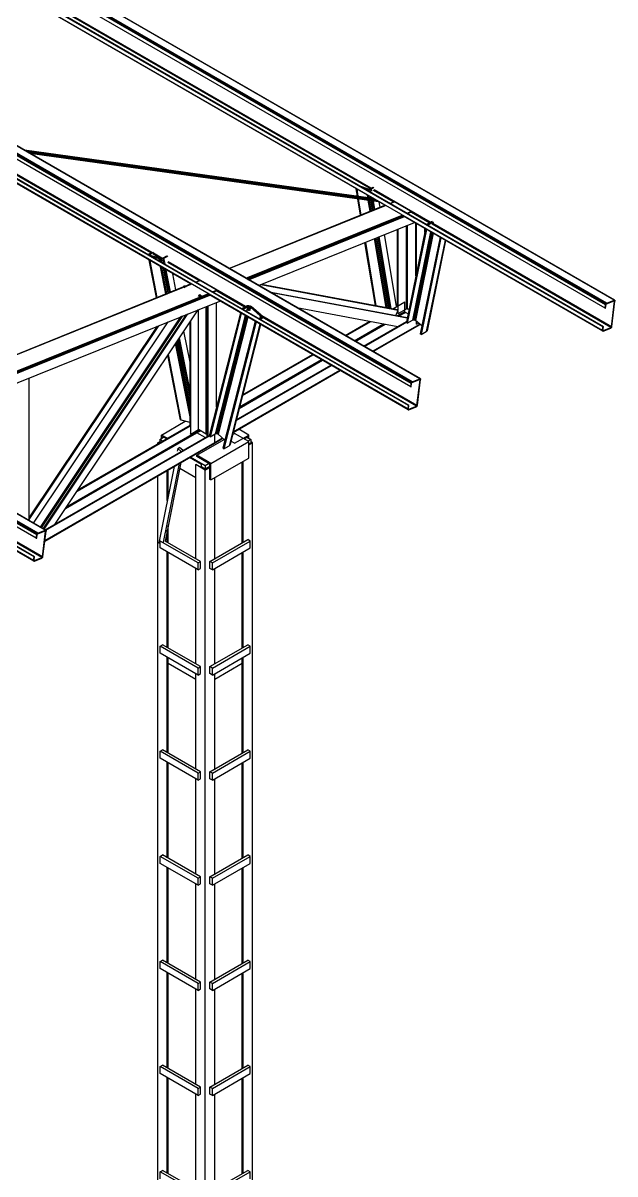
# Model space of a CAD drawing. Header units: millimetres. Extents: x 357 to 945, y 547 to 720.
# Drawn here: x 592.623 to 594.831, y 657.867 to 662.158 of the extents above; entities that cross this region are included whole.
import ezdxf

# ---------------------------------------------------------------- set-up
doc = ezdxf.new("R2010")
doc.units = ezdxf.units.MM
doc.layers.add('PLANTA-VIS', color=7, linetype='Continuous')

msp = doc.modelspace()

# ---------------------------------------------------------------- linework, layer by layer
at = {"layer": 'PLANTA-VIS', "extrusion": (6.79673e-13, 0.816497, 0.57735)}
for p, q in [((594.8278, 661.12459), (591.36298, 663.125)), ((594.8291, 661.1248), (591.36428, 663.12521)), ((594.83012, 661.12432), (591.3653, 663.12473)), ((594.79423, 661.0945), (591.32941, 663.09492)), ((594.79581, 661.10753), (591.33099, 663.10795)), ((594.79628, 661.10929), (591.33145, 663.10971)), ((594.7972, 661.11101), (591.33238, 663.11143)), ((594.79845, 661.11241), (591.33363, 663.11283)), ((594.79983, 661.11328), (591.335, 663.11369)), ((594.78427, 661.01204), (591.31945, 663.01246)), ((594.78585, 661.02507), (591.32102, 663.02548)), ((594.78759, 661.02577), (591.32277, 663.02619)), ((593.97341, 661.47868), (591.35261, 662.9918)), ((593.97243, 661.47849), (591.35453, 662.98993)), ((593.91774, 661.5409), (591.46141, 662.95906)), ((593.91857, 661.54125), (591.46224, 662.95941)), ((593.91951, 661.54177), (591.46305, 662.96001)), ((593.92049, 661.54233), (591.46372, 662.96075)), ((593.92137, 661.54284), (591.46414, 662.96153)), ((594.07097, 660.81619), (590.60615, 662.8166)), ((594.07189, 660.8179), (590.60707, 662.81831)), ((594.07315, 660.8193), (590.60832, 662.81971)), ((594.07453, 660.82017), (590.6097, 662.82058)), ((594.10249, 660.83145), (590.63767, 662.83186)), ((594.10379, 660.83166), (590.63897, 662.83208)), ((594.10481, 660.83118), (590.63999, 662.83159)), ((594.06892, 660.80139), (590.60409, 662.80181)), ((594.0705, 660.81441), (590.60568, 662.81483)), ((594.06049, 660.73193), (590.59567, 662.73235)), ((594.05891, 660.71891), (590.59409, 662.71933)), ((593.24807, 661.18553), (590.62724, 662.69867)), ((593.24709, 661.18534), (590.62916, 662.69681)), ((593.43809, 661.09299), (590.75352, 662.64293)), ((593.10356, 661.30305), (590.82631, 662.61783)), ((593.10268, 661.30254), (590.82728, 662.61624)), ((593.1017, 661.30198), (590.82761, 662.61493)), ((593.10079, 661.30145), (590.82791, 662.6137)), ((593.10006, 661.30103), (590.82798, 662.61282)), ((592.70596, 660.26704), (589.24113, 662.26746)), ((592.70726, 660.26726), (589.24243, 662.26767)), ((592.70827, 660.26677), (589.24345, 662.26719)), ((592.67238, 660.23699), (589.20756, 662.2374)), ((592.67397, 660.25001), (589.20914, 662.25043)), ((592.67443, 660.25178), (589.20961, 662.2522)), ((592.67536, 660.25349), (589.21054, 662.25391)), ((592.67661, 660.25489), (589.21179, 662.25531)), ((592.67799, 660.25576), (589.21317, 662.25618)), ((592.66238, 660.15451), (589.19755, 662.15493)), ((592.66395, 660.16753), (589.19913, 662.16795)), ((593.92733, 661.50452), (592.62691, 661.68444)), ((593.92749, 661.50443), (592.62708, 661.68435)), ((593.92783, 661.50424), (592.62741, 661.68415)), ((593.92833, 661.50395), (592.62791, 661.68387)), ((593.92898, 661.50357), (592.62857, 661.68349)), ((593.92978, 661.50311), (592.62937, 661.68302)), ((593.93072, 661.50257), (592.6303, 661.68248)), ((593.93178, 661.50196), (592.63136, 661.68188)), ((593.93293, 661.50129), (592.63252, 661.68121)), ((593.93417, 661.50057), (592.63376, 661.68049)), ((593.93548, 661.49982), (592.63506, 661.67974)), ((593.93683, 661.49904), (592.63641, 661.67896)), ((593.9382, 661.49825), (592.63778, 661.67817)), ((593.93957, 661.49745), (592.63916, 661.67737)), ((593.94093, 661.49667), (592.64051, 661.67659)), ((593.94224, 661.49592), (592.64182, 661.67584)), ((593.94348, 661.4952), (592.64307, 661.67512)), ((593.94465, 661.49452), (592.64423, 661.67444)), ((593.94571, 661.49391), (592.6453, 661.67383)), ((593.94666, 661.49336), (592.64624, 661.67328)), ((593.94748, 661.49289), (592.64706, 661.67281)), ((593.94815, 661.49251), (592.64773, 661.67242)), ((593.94866, 661.49221), (592.64824, 661.67213)), ((593.94901, 661.49201), (592.64859, 661.67193)), ((593.94919, 661.4919), (592.64877, 661.67182)), ((593.9492, 661.4919), (592.64878, 661.67182)), ((593.86985, 661.51248), (593.86522, 661.54038)), ((593.87044, 661.5124), (593.86586, 661.54001)), ((593.87298, 661.51204), (593.86861, 661.53843)), ((593.90753, 661.5399), (593.88646, 661.54692)), ((593.904, 661.53786), (593.89605, 661.54051)), ((593.904, 661.53786), (593.90814, 661.53712)), ((593.90436, 661.53571), (593.904, 661.53786)), ((593.90753, 661.5399), (593.91008, 661.53943)), ((593.90814, 661.53712), (593.91304, 661.53729)), ((593.9088, 661.53314), (593.90814, 661.53712)), ((593.91008, 661.53943), (593.91311, 661.53955)), ((593.91304, 661.53729), (593.91798, 661.53836)), ((593.91424, 661.53004), (593.91304, 661.53729)), ((593.91311, 661.53955), (593.91613, 661.54021)), ((593.91613, 661.54021), (593.91873, 661.54132)), ((593.91798, 661.53836), (593.92219, 661.54017)), ((593.91936, 661.53002), (593.91798, 661.53836)), ((593.91873, 661.54132), (593.92825, 661.54682)), ((593.92219, 661.54017), (593.93182, 661.54573)), ((593.92371, 661.53096), (593.92219, 661.54017)), ((594.00393, 661.49114), (593.93053, 661.53351)), ((594.00482, 661.49146), (593.93122, 661.53395)), ((594.00601, 661.49183), (593.93178, 661.53469)), ((594.14092, 661.41507), (593.93214, 661.53561)), ((594.14181, 661.41558), (593.93223, 661.53657)), ((593.88156, 661.44177), (593.87148, 661.50265)), ((593.8821, 661.44198), (593.87206, 661.50257)), ((593.88443, 661.44292), (593.87461, 661.50222)), ((593.9091, 661.50705), (593.90764, 661.51589)), ((593.91751, 661.45629), (593.91073, 661.49722)), ((593.91322, 661.50648), (593.91208, 661.51333)), ((593.92128, 661.45782), (593.91485, 661.49665)), ((593.91827, 661.50578), (593.91754, 661.51018)), ((593.9259, 661.45968), (593.91989, 661.49595)), ((593.9235, 661.50505), (593.92319, 661.50691)), ((593.93069, 661.46162), (593.92513, 661.49523)), ((593.93492, 661.46333), (593.92974, 661.49459)), ((593.95452, 661.47125), (593.9513, 661.49068)), ((593.99097, 661.4857), (594.00635, 661.49192)), ((593.99221, 661.48499), (594.00824, 661.49146)), ((593.39079, 661.24342), (593.97275, 661.47862)), ((593.39107, 661.24326), (593.97377, 661.47875)), ((593.39231, 661.24254), (593.97538, 661.47818)), ((593.45454, 661.20661), (594.0376, 661.44226)), ((594.05444, 661.44906), (594.07047, 661.45554)), ((594.05644, 661.4479), (594.07182, 661.45412)), ((594.13831, 661.41356), (594.07138, 661.4522)), ((594.13903, 661.41397), (594.07188, 661.45274)), ((594.13995, 661.4145), (594.07192, 661.45378)), ((593.45654, 661.20546), (594.03924, 661.44095)), ((593.45901, 661.20403), (594.04098, 661.43922)), ((593.46157, 661.20255), (594.04321, 661.43762)), ((593.46382, 661.20125), (594.04546, 661.43632)), ((593.50084, 661.17988), (594.08248, 661.41495)), ((594.78433, 661.01049), (594.03962, 661.44045)), ((594.78493, 661.00939), (594.04154, 661.43859)), ((594.05261, 661.09273), (594.05261, 661.40287)), ((594.05359, 661.0931), (594.05359, 661.40327)), ((594.05474, 661.09324), (594.05474, 661.40373)), ((594.05589, 661.09311), (594.05589, 661.4042)), ((594.05685, 661.09273), (594.05685, 661.40459)), ((594.08797, 661.21512), (594.08797, 661.41178)), ((594.09009, 661.22548), (594.09009, 661.41055)), ((594.12732, 661.40722), (594.12728, 661.407)), ((594.12732, 661.40722), (594.14642, 661.41824)), ((594.12829, 661.40642), (594.12732, 661.40722)), ((594.13132, 661.40467), (594.14988, 661.41539)), ((594.14642, 661.41824), (594.15011, 661.41953)), ((594.14988, 661.41539), (594.1483, 661.40769)), ((594.81547, 661.02259), (594.14841, 661.40772)), ((594.81617, 661.02303), (594.14925, 661.40807)), ((594.14988, 661.41539), (594.15247, 661.4163)), ((594.81679, 661.02373), (594.15006, 661.40866)), ((594.81726, 661.02458), (594.15073, 661.4094)), ((594.81749, 661.02547), (594.15115, 661.41018)), ((594.15247, 661.4163), (594.15131, 661.41065)), ((594.15247, 661.4163), (594.1538, 661.41633)), ((593.98111, 661.09676), (593.93806, 661.35658)), ((593.9862, 661.09581), (593.94268, 661.35844)), ((593.99147, 661.09482), (593.94747, 661.36038)), ((593.99612, 661.09395), (593.95169, 661.36209)), ((594.01565, 661.10231), (593.9713, 661.37001)), ((594.01938, 661.10547), (594.01938, 661.38944)), ((594.0215, 661.08846), (594.0215, 661.3903)), ((594.124, 661.39098), (594.05295, 661.04422)), ((594.12762, 661.38889), (594.05598, 661.03931)), ((594.14267, 661.3802), (594.07508, 661.05033)), ((594.14482, 661.37896), (594.07767, 661.05124)), ((594.14752, 661.3774), (594.08071, 661.05131)), ((594.15036, 661.37575), (594.08373, 661.05054)), ((594.15291, 661.37429), (594.08627, 661.04905)), ((594.17821, 661.35968), (594.10441, 660.99952)), ((594.18182, 661.35759), (594.10787, 660.99668)), ((594.1212, 661.37733), (594.1212, 661.39259)), ((594.1225, 661.38368), (594.1225, 661.39184)), ((594.12296, 661.38592), (594.12296, 661.39158)), ((593.93737, 661.10493), (593.89834, 661.34052)), ((593.93797, 661.10482), (593.89888, 661.34074)), ((593.94053, 661.10434), (593.90121, 661.34168)), ((593.97696, 661.09753), (593.93429, 661.35505)), ((594.19687, 661.3489), (594.12696, 661.0077)), ((594.19893, 661.34771), (594.1298, 661.0103)), ((594.19925, 661.34753), (594.13084, 661.01362)), ((593.09026, 661.29381), (593.09089, 661.29515)), ((593.09089, 661.29515), (593.09373, 661.29738)), ((593.12088, 661.13434), (593.09354, 661.274)), ((593.09373, 661.29738), (593.10558, 661.30422)), ((593.12135, 661.13453), (593.09411, 661.27366)), ((593.09476, 661.29364), (593.0954, 661.29505)), ((593.09531, 661.29244), (593.09476, 661.29364)), ((593.09699, 661.29159), (593.09531, 661.29244)), ((593.0954, 661.29505), (593.09716, 661.29642)), ((593.09598, 661.2921), (593.0954, 661.29505)), ((593.12362, 661.13545), (593.09687, 661.27207)), ((593.13398, 661.28112), (593.09699, 661.29159)), ((593.09716, 661.29642), (593.10913, 661.30333)), ((593.09784, 661.29294), (593.09716, 661.29642)), ((593.13045, 661.27908), (593.10166, 661.28723)), ((593.13473, 661.28102), (593.10777, 661.29658)), ((593.13661, 661.28078), (593.10846, 661.29703)), ((593.13823, 661.28089), (593.109, 661.29777)), ((593.13987, 661.28107), (593.10933, 661.2987)), ((593.14113, 661.28137), (593.10941, 661.29968)), ((593.13045, 661.27908), (593.13455, 661.27852)), ((593.13232, 661.26953), (593.13045, 661.27908)), ((593.13398, 661.28112), (593.13651, 661.28077)), ((593.13455, 661.27852), (593.13943, 661.27885)), ((593.13682, 661.26692), (593.13455, 661.27852)), ((593.13651, 661.28077), (593.13951, 661.28099)), ((593.13943, 661.27885), (593.14435, 661.28003)), ((593.1424, 661.26371), (593.13943, 661.27885)), ((593.13951, 661.28099), (593.14253, 661.2817)), ((593.14253, 661.2817), (593.14512, 661.28283)), ((593.14435, 661.28003), (593.14855, 661.28187)), ((593.14819, 661.26041), (593.14435, 661.28003)), ((593.14512, 661.28283), (593.15894, 661.29081)), ((593.14855, 661.28187), (593.1625, 661.28992)), ((593.15257, 661.26134), (593.14855, 661.28187)), ((593.15601, 661.14853), (593.13627, 661.24932)), ((593.15971, 661.15003), (593.14078, 661.24672)), ((593.16429, 661.15188), (593.14635, 661.2435)), ((593.16906, 661.15381), (593.15216, 661.24015)), ((593.17329, 661.15552), (593.1573, 661.23718)), ((593.27855, 661.19798), (593.1625, 661.26498)), ((593.27945, 661.19831), (593.16319, 661.26543)), ((593.28064, 661.19867), (593.16373, 661.26617)), ((593.45187, 661.10094), (593.16406, 661.2671)), ((593.45275, 661.10145), (593.16414, 661.26808)), ((593.19298, 661.16348), (593.18125, 661.22335)), ((593.2271, 661.17727), (593.24739, 661.18547)), ((593.22739, 661.17711), (593.24841, 661.1856)), ((593.22841, 661.1763), (593.25002, 661.18503)), ((593.26563, 661.19256), (593.28099, 661.19877)), ((593.26687, 661.19184), (593.28287, 661.19831)), ((592.058, 660.64221), (593.31225, 661.14911)), ((592.06, 660.64105), (593.31388, 661.1478)), ((592.06248, 660.63962), (593.31562, 661.14608)), ((592.06503, 660.63815), (593.31787, 661.14448)), ((592.06729, 660.63685), (593.32012, 661.14318)), ((592.53001, 660.89554), (593.22286, 661.17555)), ((592.53029, 660.89538), (593.2226, 661.17517)), ((592.53154, 660.89466), (593.22148, 661.1735)), ((593.22053, 661.17207), (593.22487, 661.17856)), ((593.22336, 661.17044), (593.22769, 661.17693)), ((593.22769, 661.17693), (593.22487, 661.17856)), ((593.22769, 661.17693), (593.2314, 661.17369)), ((593.27781, 661.13901), (593.28214, 661.14549)), ((593.28064, 661.13737), (593.28497, 661.14386)), ((593.28497, 661.14386), (593.28214, 661.14549)), ((593.28497, 661.14386), (593.28867, 661.14062)), ((594.05898, 660.71736), (593.31424, 661.14733)), ((594.05956, 660.71626), (593.31616, 661.14546)), ((593.3291, 661.15592), (593.3451, 661.16238)), ((593.3311, 661.15476), (593.34646, 661.16097)), ((593.44925, 661.09943), (593.34603, 661.15902)), ((593.44998, 661.09985), (593.34652, 661.15958)), ((593.45089, 661.10038), (593.34657, 661.16061)), ((593.51011, 661.18362), (594.02238, 661.08794)), ((593.51198, 661.18438), (594.01955, 661.08958)), ((593.54127, 661.15654), (594.05626, 661.06035)), ((593.5441, 661.1549), (594.05604, 661.05929)), ((592.10431, 660.61548), (593.35714, 661.1218)), ((593.30655, 660.62565), (593.30655, 661.10136)), ((593.30938, 660.62729), (593.30938, 661.1025)), ((593.31009, 660.61676), (593.31009, 661.10279)), ((593.31291, 660.61799), (593.31291, 661.10393)), ((593.34473, 660.72676), (593.34473, 661.11679)), ((593.43725, 661.0925), (593.45634, 661.10352)), ((593.4424, 661.0905), (593.45977, 661.10053)), ((593.45977, 661.10053), (593.456, 661.08561)), ((593.45634, 661.10352), (593.46054, 661.10497)), ((593.46236, 661.10142), (593.45853, 661.08628)), ((593.45977, 661.10053), (593.46236, 661.10142)), ((593.46054, 661.10497), (593.46546, 661.10501)), ((593.46538, 661.10145), (593.46156, 661.08633)), ((593.46236, 661.10142), (593.46538, 661.10145)), ((593.46839, 661.1006), (593.46463, 661.08576)), ((593.46538, 661.10145), (593.46839, 661.1006)), ((593.46546, 661.10501), (593.47034, 661.10363)), ((593.47091, 661.09902), (593.46727, 661.08465)), ((593.46839, 661.1006), (593.47091, 661.09902)), ((593.47034, 661.10363), (593.47445, 661.10107)), ((593.50791, 661.06677), (593.47091, 661.09902)), ((593.51145, 661.06881), (593.47445, 661.10107)), ((594.00183, 661.09289), (594.04703, 661.11899)), ((594.0155, 661.10323), (594.01938, 661.10547)), ((594.04703, 661.08306), (594.04703, 661.11899)), ((594.79423, 661.0945), (594.79581, 661.10753)), ((594.79581, 661.10753), (594.79628, 661.10929)), ((594.79599, 661.09521), (594.79756, 661.10823)), ((594.79628, 661.10929), (594.7972, 661.11101)), ((594.7972, 661.11101), (594.79845, 661.11241)), ((594.79756, 661.10823), (594.79779, 661.10911)), ((594.79779, 661.10911), (594.79826, 661.10998)), ((594.79826, 661.10998), (594.79888, 661.11067)), ((594.79845, 661.11241), (594.79983, 661.11328)), ((594.79888, 661.11067), (594.79956, 661.11111)), ((594.79956, 661.11111), (594.82754, 661.12242)), ((594.79983, 661.11328), (594.8278, 661.12459)), ((594.81749, 661.02547), (594.82902, 661.12095)), ((594.81924, 661.02618), (594.83077, 661.12165)), ((594.82902, 661.12095), (594.82691, 661.12217)), ((594.82754, 661.12242), (594.82819, 661.12252)), ((594.82899, 661.12173), (594.82775, 661.12245)), ((594.8278, 661.12459), (594.8291, 661.1248)), ((594.82819, 661.12252), (594.8287, 661.12228)), ((594.8287, 661.12228), (594.82899, 661.12173)), ((594.82899, 661.12173), (594.82902, 661.12095)), ((594.8291, 661.1248), (594.83012, 661.12432)), ((594.83012, 661.12432), (594.83071, 661.12321)), ((594.83071, 661.12321), (594.83077, 661.12165)), ((592.68775, 660.27863), (593.21205, 661.06317)), ((592.68976, 660.27746), (593.21588, 661.06471)), ((592.69128, 660.27658), (593.21877, 661.06588)), ((592.69863, 660.27234), (593.2327, 661.07151)), ((592.70146, 660.27071), (593.23807, 661.07368)), ((592.74105, 660.28823), (593.27629, 661.08913)), ((593.2136, 661.05815), (593.21312, 661.06059)), ((593.27756, 660.64239), (593.27756, 661.08964)), ((593.43351, 661.07771), (593.31763, 660.6196)), ((593.43716, 661.0756), (593.32083, 660.61574)), ((593.45139, 661.06739), (593.33992, 660.62676)), ((593.45345, 661.0662), (593.34251, 660.62765)), ((593.45608, 661.06468), (593.34553, 660.62768)), ((593.45889, 661.06306), (593.34854, 660.62683)), ((593.46144, 661.06159), (593.35106, 660.62525)), ((593.43725, 661.0925), (593.43718, 661.0922)), ((593.43841, 661.09149), (593.43725, 661.0925)), ((594.06224, 660.73264), (593.44052, 661.09158)), ((593.50258, 661.05575), (593.50774, 661.05873)), ((593.50791, 661.06677), (593.50668, 661.0619)), ((593.50774, 661.05873), (593.50949, 661.06035)), ((593.50959, 661.0647), (593.50791, 661.06677)), ((593.50959, 661.0647), (593.50851, 661.06043)), ((593.50949, 661.06035), (593.51013, 661.06243)), ((593.51013, 661.06243), (593.50959, 661.0647)), ((593.51117, 661.05574), (593.51401, 661.05836)), ((593.51416, 661.06543), (593.51145, 661.06881)), ((594.09213, 660.73231), (593.51332, 661.06648)), ((593.51401, 661.05836), (593.51339, 661.05593)), ((593.51401, 661.05836), (593.51506, 661.06177)), ((593.51506, 661.06177), (593.51416, 661.06543)), ((593.51506, 661.06177), (593.51421, 661.05838)), ((594.09188, 660.73143), (593.51429, 661.0649)), ((594.09143, 660.73056), (593.51461, 661.06359)), ((594.0908, 660.72987), (593.51492, 661.06236)), ((594.09011, 660.72943), (593.51499, 661.06148)), ((593.64437, 661.09701), (594.0203, 661.0268)), ((594.01391, 661.06826), (594.02238, 661.08794)), ((594.02238, 661.08794), (594.01955, 661.08958)), ((594.01957, 661.0672), (594.04703, 661.08306)), ((594.02104, 661.06693), (594.0472, 661.08203)), ((594.0215, 661.07476), (594.05261, 661.09273)), ((594.0215, 661.07476), (594.0215, 661.08589)), ((594.02278, 661.0666), (594.04766, 661.08096)), ((594.02451, 661.06628), (594.04834, 661.08004)), ((594.02598, 661.06601), (594.04915, 661.07939)), ((594.0472, 661.08203), (594.04703, 661.08306)), ((594.04766, 661.08096), (594.0472, 661.08203)), ((594.04834, 661.08004), (594.04766, 661.08096)), ((594.04915, 661.07939), (594.04834, 661.08004)), ((594.05899, 661.07371), (594.04915, 661.07939)), ((594.05261, 661.09273), (594.05359, 661.0931)), ((594.05359, 661.0931), (594.05474, 661.09324)), ((594.05474, 661.09324), (594.05589, 661.09311)), ((594.05589, 661.09311), (594.05685, 661.09273)), ((594.06225, 661.08961), (594.05685, 661.09273)), ((594.79423, 661.0945), (594.79599, 661.09521)), ((592.64647, 660.3072), (593.12933, 661.02973)), ((592.64647, 660.31306), (593.12396, 661.02756)), ((592.66229, 660.29332), (593.16372, 661.04363)), ((593.18274, 661.01197), (593.18226, 661.01442)), ((593.18583, 661.0166), (593.18536, 661.01904)), ((593.18966, 661.02232), (593.18918, 661.02476)), ((593.19364, 661.02828), (593.19316, 661.03072)), ((593.19716, 661.03355), (593.19669, 661.036)), ((593.24574, 660.65677), (593.24574, 661.04341)), ((593.24857, 660.62565), (593.24857, 661.04765)), ((593.48824, 661.04611), (593.36879, 660.57394)), ((593.49189, 661.044), (593.37222, 660.57094)), ((593.50612, 661.03579), (593.39131, 660.58197)), ((593.50802, 661.03469), (593.39415, 660.58459)), ((593.50819, 661.0346), (593.39521, 660.588)), ((593.50689, 661.05327), (593.51117, 661.05574)), ((593.51117, 661.05574), (593.51073, 661.05401)), ((593.82455, 660.99299), (593.91665, 661.04616)), ((593.82667, 660.99176), (593.91985, 661.04556)), ((593.85778, 660.9738), (593.96687, 661.03678)), ((593.85876, 660.97324), (593.96834, 661.0365)), ((593.85991, 660.97257), (593.97009, 661.03618)), ((593.86106, 660.97191), (593.97182, 661.03586)), ((593.86203, 660.97135), (593.97328, 661.03558)), ((593.89314, 660.95339), (594.05328, 661.04585)), ((593.89526, 660.95216), (594.05383, 661.04371)), ((593.92637, 660.9342), (594.10238, 661.03582)), ((593.92767, 660.93345), (594.10345, 661.03493)), ((593.92813, 660.93318), (594.10383, 661.03462)), ((594.05598, 661.03931), (594.05383, 661.04108)), ((594.05598, 661.03931), (594.07508, 661.05033)), ((594.07508, 661.05033), (594.07767, 661.05124)), ((594.07767, 661.05124), (594.08071, 661.05131)), ((594.08071, 661.05131), (594.08373, 661.05054)), ((594.08373, 661.05054), (594.08627, 661.04905)), ((594.11049, 661.02915), (594.08627, 661.04905)), ((594.09009, 661.03516), (594.09009, 661.04591)), ((594.09009, 661.03516), (594.09777, 661.0396)), ((594.1298, 661.0103), (594.13084, 661.01362)), ((594.78427, 661.01204), (594.78585, 661.02507)), ((594.78585, 661.02507), (594.78759, 661.02577)), ((594.78602, 661.01275), (594.78759, 661.02577)), ((594.78724, 661.00912), (594.81521, 661.02042)), ((594.78751, 661.01129), (594.81547, 661.02259)), ((594.81521, 661.02042), (594.81659, 661.02129)), ((594.81547, 661.02259), (594.81617, 661.02303)), ((594.81617, 661.02303), (594.81679, 661.02373)), ((594.81659, 661.02129), (594.81784, 661.02269)), ((594.81679, 661.02373), (594.81726, 661.02458)), ((594.81726, 661.02458), (594.81749, 661.02547)), ((594.81784, 661.02269), (594.81877, 661.02441)), ((594.81877, 661.02441), (594.81924, 661.02618)), ((593.15342, 660.9681), (593.15295, 660.97055)), ((593.15382, 660.9687), (593.15334, 660.97114)), ((593.15571, 660.97153), (593.15523, 660.97397)), ((593.24574, 660.73588), (593.19917, 660.97373)), ((593.24574, 660.76216), (593.20315, 660.97969)), ((593.24574, 660.78545), (593.20668, 660.98496)), ((593.24574, 660.89399), (593.22311, 661.00956)), ((594.10787, 660.99668), (594.10441, 660.99952)), ((594.10787, 660.99668), (594.12696, 661.0077)), ((594.12696, 661.0077), (594.1298, 661.0103)), ((594.78427, 661.01204), (594.78433, 661.01049)), ((594.78433, 661.01049), (594.78493, 661.00939)), ((594.78493, 661.00939), (594.78595, 661.00891)), ((594.78595, 661.00891), (594.78724, 661.00912)), ((594.78602, 661.01275), (594.78605, 661.01197)), ((594.78751, 661.01129), (594.78604, 661.01213)), ((594.78605, 661.01197), (594.78635, 661.01143)), ((594.78686, 661.01118), (594.78631, 661.0115)), ((594.78635, 661.01143), (594.78686, 661.01118)), ((594.78686, 661.01118), (594.78751, 661.01129)), ((593.24574, 660.69021), (593.19226, 660.96338)), ((593.24574, 660.71063), (593.19535, 660.96801)), ((593.20969, 660.68072), (593.16294, 660.91951)), ((593.21059, 660.67875), (593.16334, 660.92011)), ((593.2133, 660.67739), (593.16522, 660.92294)), ((593.42893, 660.7213), (593.73988, 660.90083)), ((593.42926, 660.72261), (593.73891, 660.90139)), ((593.42965, 660.72416), (593.73777, 660.90205)), ((593.43005, 660.72572), (593.73661, 660.90271)), ((593.43038, 660.72704), (593.73564, 660.90328)), ((593.44103, 660.76911), (593.70452, 660.92124)), ((593.44175, 660.77198), (593.7024, 660.92247)), ((593.40632, 660.63191), (593.80599, 660.86266)), ((593.40647, 660.63253), (593.80553, 660.86293)), ((593.40692, 660.63429), (593.80423, 660.86368)), ((593.41756, 660.67636), (593.77311, 660.88164)), ((593.41829, 660.67923), (593.77099, 660.88287)), ((592.64647, 660.30246), (592.64647, 660.83459)), ((594.06892, 660.80139), (594.0705, 660.81441)), ((594.06892, 660.80139), (594.07066, 660.8021)), ((594.0705, 660.81441), (594.07097, 660.81619)), ((594.07066, 660.8021), (594.07225, 660.81512)), ((594.07097, 660.81619), (594.07189, 660.8179)), ((594.07189, 660.8179), (594.07315, 660.8193)), ((594.07225, 660.81512), (594.07248, 660.81601)), ((594.07248, 660.81601), (594.07295, 660.81686)), ((594.07295, 660.81686), (594.07357, 660.81756)), ((594.07315, 660.8193), (594.07453, 660.82017)), ((594.07357, 660.81756), (594.07426, 660.81799)), ((594.07426, 660.81799), (594.10223, 660.82928)), ((594.07453, 660.82017), (594.10249, 660.83145)), ((594.09213, 660.73231), (594.10371, 660.82781)), ((594.09387, 660.73301), (594.10546, 660.82852)), ((594.10371, 660.82781), (594.10161, 660.82903)), ((594.10223, 660.82928), (594.10288, 660.82938)), ((594.10368, 660.82859), (594.10243, 660.82931)), ((594.10249, 660.83145), (594.10379, 660.83166)), ((594.10288, 660.82938), (594.10339, 660.82914)), ((594.10339, 660.82914), (594.10368, 660.82859)), ((594.10368, 660.82859), (594.10371, 660.82781)), ((594.10379, 660.83166), (594.10481, 660.83118)), ((594.10481, 660.83118), (594.1054, 660.83007)), ((594.1054, 660.83007), (594.10546, 660.82852)), ((594.05891, 660.71891), (594.06049, 660.73193)), ((594.05891, 660.71891), (594.05898, 660.71736)), ((594.05898, 660.71736), (594.05956, 660.71626)), ((594.05956, 660.71626), (594.06058, 660.71577)), ((594.06049, 660.73193), (594.06224, 660.73264)), ((594.06058, 660.71577), (594.06188, 660.71598)), ((594.06066, 660.71962), (594.06224, 660.73264)), ((594.06066, 660.71962), (594.06069, 660.71884)), ((594.06214, 660.71815), (594.06068, 660.71899)), ((594.06069, 660.71884), (594.06098, 660.71829)), ((594.06149, 660.71804), (594.06095, 660.71836)), ((594.06098, 660.71829), (594.06149, 660.71804)), ((594.06149, 660.71804), (594.06214, 660.71815)), ((594.06188, 660.71598), (594.08985, 660.72726)), ((594.06214, 660.71815), (594.09011, 660.72943)), ((594.08985, 660.72726), (594.09123, 660.72813)), ((594.09011, 660.72943), (594.0908, 660.72987)), ((594.0908, 660.72987), (594.09143, 660.73056)), ((594.09123, 660.72813), (594.09247, 660.72953)), ((594.09143, 660.73056), (594.09188, 660.73143)), ((594.09188, 660.73143), (594.09213, 660.73231)), ((594.09247, 660.72953), (594.09341, 660.73124)), ((594.09341, 660.73124), (594.09387, 660.73301)), ((593.13981, 660.62214), (593.2282, 660.67317)), ((593.21059, 660.67875), (593.20969, 660.68072)), ((593.2133, 660.67739), (593.21059, 660.67875)), ((593.24574, 660.66821), (593.2133, 660.67739)), ((593.30938, 660.69979), (593.31009, 660.69938)), ((593.30938, 660.69555), (593.31009, 660.69596)), ((593.30938, 660.6931), (593.31009, 660.69351)), ((592.78015, 660.34673), (593.27134, 660.63031)), ((592.78136, 660.34855), (593.27052, 660.63096)), ((592.7828, 660.3507), (593.26984, 660.63189)), ((592.78425, 660.35287), (593.26938, 660.63296)), ((592.78548, 660.3547), (593.26922, 660.63399)), ((592.82457, 660.4132), (593.24609, 660.65657)), ((592.82723, 660.41719), (593.24574, 660.65881)), ((593.24857, 660.62565), (593.24609, 660.62708)), ((593.24857, 660.62565), (593.27756, 660.64239)), ((593.26922, 660.63399), (593.28066, 660.6406)), ((593.26922, 660.63399), (593.26922, 660.63757)), ((593.26922, 660.63399), (593.26922, 660.63757)), ((593.26938, 660.63296), (593.26922, 660.63399)), ((593.26938, 660.63296), (593.26922, 660.63399)), ((593.26938, 660.63296), (593.28164, 660.64004)), ((593.26984, 660.63189), (593.26938, 660.63296)), ((593.26984, 660.63189), (593.26938, 660.63296)), ((593.26984, 660.63189), (593.28279, 660.63937)), ((593.27052, 660.63096), (593.26984, 660.63189)), ((593.27052, 660.63096), (593.26984, 660.63189)), ((593.27052, 660.63096), (593.28394, 660.63871)), ((593.27134, 660.63031), (593.27052, 660.63096)), ((593.27134, 660.63031), (593.27052, 660.63096)), ((593.27134, 660.63031), (593.28491, 660.63815)), ((593.30245, 660.61235), (593.27134, 660.63031)), ((593.30245, 660.61235), (593.27134, 660.63031)), ((593.30655, 660.62565), (593.27756, 660.64239)), ((593.30655, 660.62565), (593.30938, 660.62729)), ((593.30938, 660.65718), (593.31009, 660.65759)), ((593.30938, 660.65605), (593.31009, 660.65646)), ((593.30938, 660.65472), (593.31009, 660.65513)), ((593.30938, 660.6534), (593.31009, 660.65381)), ((593.30938, 660.65228), (593.31009, 660.65269)), ((593.33992, 660.62676), (593.34251, 660.62765)), ((593.34251, 660.62765), (593.34553, 660.62768)), ((593.34553, 660.62768), (593.34854, 660.62683)), ((593.34854, 660.62683), (593.35106, 660.62525)), ((593.40426, 660.62377), (593.41205, 660.62827)), ((593.46508, 660.59765), (593.41205, 660.62827)), ((593.46508, 660.62214), (593.42724, 660.64399)), ((592.70438, 660.22665), (593.33656, 660.59164)), ((592.70445, 660.22722), (593.33748, 660.5927)), ((592.70464, 660.22883), (593.3378, 660.59439)), ((592.70608, 660.26804), (593.31256, 660.61819)), ((592.7082, 660.26681), (593.31844, 660.61913)), ((593.12567, 660.59348), (593.13274, 660.59757)), ((593.12913, 660.59149), (593.12567, 660.59348)), ((593.12567, 660.58949), (593.12567, 660.59348)), ((593.13274, 660.60581), (593.14689, 660.61398)), ((593.14334, 660.59969), (593.13274, 660.60581)), ((593.13274, 660.60581), (593.13274, 660.59357)), ((593.16102, 660.6099), (593.13981, 660.62214)), ((593.13981, 660.60989), (593.13981, 660.62214)), ((593.14335, 660.61194), (593.14335, 660.61602)), ((593.15749, 660.60786), (593.14335, 660.61602)), ((593.27063, 660.54662), (593.37328, 660.60588)), ((593.32083, 660.61574), (593.31844, 660.61782)), ((593.32083, 660.61574), (593.33992, 660.62676)), ((593.32366, 660.516), (593.46508, 660.59765)), ((593.33656, 660.59164), (593.36848, 660.61007)), ((593.33748, 660.5927), (593.33656, 660.59164)), ((593.33748, 660.5927), (593.33656, 660.59164)), ((593.33748, 660.5927), (593.36811, 660.61038)), ((593.3378, 660.59439), (593.33748, 660.5927)), ((593.3378, 660.59439), (593.33748, 660.5927)), ((593.3378, 660.59439), (593.3378, 660.62554)), ((593.3378, 660.59439), (593.3378, 660.62554)), ((593.3378, 660.59439), (593.36708, 660.61129)), ((593.37622, 660.60331), (593.35106, 660.62525)), ((593.39131, 660.58197), (593.39415, 660.58459)), ((593.39415, 660.58459), (593.39521, 660.588)), ((593.41205, 660.59152), (593.39813, 660.59956)), ((593.41205, 660.59152), (593.46508, 660.62214)), ((593.44741, 660.60785), (593.46155, 660.61602)), ((593.45801, 660.61398), (593.47216, 660.60581)), ((593.46155, 660.61194), (593.46155, 660.61602)), ((593.47216, 660.60581), (593.46155, 660.59969)), ((593.46508, 660.60989), (593.46508, 660.62214)), ((593.46508, 660.53641), (593.46508, 660.59765)), ((593.46508, 660.5894), (593.47216, 660.59348)), ((593.46508, 660.58532), (593.47923, 660.59348)), ((593.47216, 660.60581), (593.47216, 660.59348)), ((593.47923, 660.59348), (593.47216, 660.59757)), ((593.47923, 657.51439), (593.47923, 660.59348)), ((592.66244, 660.15295), (591.9177, 660.58293)), ((592.66303, 660.15186), (591.91963, 660.58106)), ((593.20007, 660.57179), (593.19816, 660.56233)), ((593.20007, 660.57179), (593.20714, 660.57587)), ((593.21336, 660.56092), (593.20007, 660.57179)), ((593.22043, 660.565), (593.20714, 660.57587)), ((593.27063, 660.54253), (593.27063, 660.54662)), ((593.32366, 660.516), (593.27063, 660.54662)), ((593.32013, 660.51396), (593.27063, 660.54253)), ((593.37222, 660.57094), (593.36879, 660.57394)), ((593.37222, 660.57094), (593.39131, 660.58197)), ((593.18663, 660.50508), (593.12936, 660.2207)), ((593.20488, 660.51561), (593.14584, 660.22248)), ((593.21195, 660.51969), (593.15291, 660.22653)), ((593.28824, 660.51187), (593.24332, 660.53781)), ((593.30245, 660.50783), (593.24693, 660.53989)), ((593.26709, 660.51183), (593.27056, 660.51383)), ((593.26709, 660.1606), (593.26709, 660.51183)), ((593.30245, 660.49142), (593.26709, 660.51183)), ((593.28824, 660.51187), (593.28831, 660.51191)), ((593.28824, 660.50363), (593.28824, 660.51187)), ((593.30245, 660.4955), (593.28831, 660.50367)), ((593.31659, 660.516), (593.30245, 660.50783)), ((593.30245, 660.50783), (593.30245, 660.4955)), ((593.30245, 660.4955), (593.32013, 660.50571)), ((593.30245, 660.49142), (593.32013, 660.50163)), ((593.32013, 660.4568), (593.32013, 660.51396)), ((593.32366, 660.45476), (593.46508, 660.53641)), ((593.32366, 660.45476), (593.32366, 660.516)), ((593.44034, 660.2198), (593.44034, 660.52212)), ((593.44387, 660.22184), (593.44387, 660.52416)), ((592.6657, 660.16823), (592.12647, 660.47956)), ((592.69559, 660.1679), (592.19623, 660.45621)), ((593.12567, 657.51439), (593.12567, 660.46988)), ((593.16103, 660.37795), (593.16103, 660.49029)), ((593.16456, 660.39551), (593.16456, 660.49234)), ((593.26709, 660.46284), (593.20744, 660.49729)), ((593.30245, 657.41233), (593.30245, 660.49142)), ((593.32366, 660.45476), (593.32013, 660.4568)), ((593.3378, 660.1606), (593.3378, 660.46292)), ((592.69535, 660.16702), (592.19762, 660.45439)), ((592.69489, 660.16616), (592.19846, 660.45278)), ((592.69427, 660.16547), (592.19874, 660.45156)), ((592.69357, 660.16503), (592.19897, 660.45059)), ((592.75277, 660.37174), (592.7562, 660.37373)), ((592.75543, 660.37573), (592.75887, 660.37772)), ((592.70834, 660.30527), (592.71178, 660.30725)), ((592.70956, 660.30709), (592.713, 660.30908)), ((592.711, 660.30925), (592.71444, 660.31123)), ((592.71245, 660.31141), (592.71589, 660.3134)), ((592.71367, 660.31325), (592.71711, 660.31523)), ((593.16456, 660.2198), (593.16456, 660.28441)), ((592.67238, 660.23699), (592.67397, 660.25001)), ((592.67397, 660.25001), (592.67443, 660.25178)), ((592.67413, 660.23769), (592.67571, 660.25072)), ((592.67443, 660.25178), (592.67536, 660.25349)), ((592.67536, 660.25349), (592.67661, 660.25489)), ((592.67571, 660.25072), (592.67595, 660.2516)), ((592.67595, 660.2516), (592.67641, 660.25246)), ((592.67641, 660.25246), (592.67703, 660.25315)), ((592.67661, 660.25489), (592.67799, 660.25576)), ((592.67703, 660.25315), (592.67772, 660.25359)), ((592.67772, 660.25359), (592.70569, 660.26488)), ((592.67799, 660.25576), (592.70596, 660.26704)), ((592.69559, 660.1679), (592.70718, 660.26341)), ((592.69734, 660.16861), (592.70893, 660.26411)), ((592.70718, 660.26341), (592.70507, 660.26462)), ((592.70569, 660.26488), (592.70634, 660.26498)), ((592.70714, 660.26419), (592.70589, 660.26491)), ((592.70596, 660.26704), (592.70726, 660.26726)), ((592.70634, 660.26498), (592.70685, 660.26474)), ((592.70685, 660.26474), (592.70714, 660.26419)), ((592.70714, 660.26419), (592.70718, 660.26341)), ((592.70726, 660.26726), (592.70827, 660.26677)), ((592.70827, 660.26677), (592.70886, 660.26567)), ((592.70886, 660.26567), (592.70893, 660.26411)), ((593.16103, 660.22184), (593.16103, 660.26686)), ((592.67238, 660.23699), (592.67413, 660.23769)), ((593.13433, 660.21663), (593.12936, 660.2207)), ((593.13433, 660.22688), (593.13628, 660.228)), ((593.27576, 660.14523), (593.13433, 660.22688)), ((593.13433, 660.20096), (593.13433, 660.22688)), ((593.27576, 660.11931), (593.13433, 660.20096)), ((593.28474, 660.15041), (593.15288, 660.22654)), ((593.32016, 660.15041), (593.46158, 660.23206)), ((593.32914, 660.14523), (593.47056, 660.22688)), ((593.32914, 660.11931), (593.47056, 660.20096)), ((593.47056, 660.22688), (593.46158, 660.23206)), ((593.47056, 660.20096), (593.47056, 660.22688)), ((592.66238, 660.15451), (592.66395, 660.16753)), ((592.66395, 660.16753), (592.6657, 660.16823)), ((592.66412, 660.15522), (592.6657, 660.16823)), ((592.66412, 660.15522), (592.66415, 660.15443)), ((592.66534, 660.15157), (592.69331, 660.16286)), ((592.66561, 660.15375), (592.69357, 660.16503)), ((592.69331, 660.16286), (592.69469, 660.16373)), ((592.69357, 660.16503), (592.69427, 660.16547)), ((592.69427, 660.16547), (592.69489, 660.16616)), ((592.69469, 660.16373), (592.69594, 660.16512)), ((592.69489, 660.16616), (592.69535, 660.16702)), ((592.69535, 660.16702), (592.69559, 660.1679)), ((592.69594, 660.16512), (592.69687, 660.16684)), ((592.69687, 660.16684), (592.69734, 660.16861)), ((593.16103, 659.82992), (593.16103, 660.18554)), ((593.16456, 659.82788), (593.16456, 660.1835)), ((593.44034, 659.82788), (593.44034, 660.1835)), ((593.44387, 659.82992), (593.44387, 660.18554)), ((592.66238, 660.15451), (592.66244, 660.15295)), ((592.66244, 660.15295), (592.66303, 660.15186)), ((592.66303, 660.15186), (592.66405, 660.15137)), ((592.66405, 660.15137), (592.66534, 660.15157)), ((592.66561, 660.15375), (592.66415, 660.15459)), ((592.66415, 660.15443), (592.66445, 660.15389)), ((592.66496, 660.15364), (592.66441, 660.15396)), ((592.66445, 660.15389), (592.66496, 660.15364)), ((592.66496, 660.15364), (592.66561, 660.15375)), ((593.26709, 659.76868), (593.26709, 660.12431)), ((593.27576, 660.14523), (593.28474, 660.15041)), ((593.27576, 660.11931), (593.27576, 660.14523)), ((593.27576, 660.11931), (593.28474, 660.12449)), ((593.28474, 660.12449), (593.28474, 660.15041)), ((593.32914, 660.14523), (593.32016, 660.15041)), ((593.32016, 660.12449), (593.32016, 660.15041)), ((593.32914, 660.11931), (593.32016, 660.12449)), ((593.32914, 660.11931), (593.32914, 660.14523)), ((593.3378, 659.76868), (593.3378, 660.12431)), ((593.13433, 659.83496), (593.14332, 659.84015)), ((593.27576, 659.75331), (593.13433, 659.83496)), ((593.13433, 659.80904), (593.13433, 659.83496)), ((593.28474, 659.7585), (593.14332, 659.84015)), ((593.32016, 659.7585), (593.46158, 659.84015)), ((593.32914, 659.75331), (593.47056, 659.83496)), ((593.47056, 659.83496), (593.46158, 659.84015)), ((593.47056, 659.80904), (593.47056, 659.83496)), ((593.27576, 659.72739), (593.13433, 659.80904)), ((593.16103, 659.438), (593.16103, 659.79363)), ((593.16456, 659.43596), (593.16456, 659.79159)), ((593.26709, 659.71077), (593.16456, 659.76996)), ((593.32914, 659.72739), (593.47056, 659.80904)), ((593.44034, 659.76996), (593.3378, 659.71077)), ((593.44034, 659.43596), (593.44034, 659.79159)), ((593.44387, 659.438), (593.44387, 659.79363)), ((593.26709, 659.37676), (593.26709, 659.73239)), ((593.27576, 659.75331), (593.28474, 659.7585)), ((593.27576, 659.72739), (593.27576, 659.75331)), ((593.27576, 659.72739), (593.28474, 659.73257)), ((593.28474, 659.73257), (593.28474, 659.7585)), ((593.32914, 659.75331), (593.32016, 659.7585)), ((593.32016, 659.73257), (593.32016, 659.7585)), ((593.32914, 659.72739), (593.32016, 659.73257)), ((593.32914, 659.72739), (593.32914, 659.75331)), ((593.3378, 659.37676), (593.3378, 659.73239)), ((593.13433, 659.44304), (593.14332, 659.44823)), ((593.27576, 659.36139), (593.13433, 659.44304)), ((593.13433, 659.41712), (593.13433, 659.44304)), ((593.28474, 659.36658), (593.14332, 659.44823)), ((593.32016, 659.36658), (593.46158, 659.44823)), ((593.32914, 659.36139), (593.47056, 659.44304)), ((593.47056, 659.44304), (593.46158, 659.44823)), ((593.47056, 659.41712), (593.47056, 659.44304)), ((593.27576, 659.33547), (593.13433, 659.41712)), ((593.16103, 659.04608), (593.16103, 659.40171)), ((593.16456, 659.04404), (593.16456, 659.39967)), ((593.32914, 659.33547), (593.47056, 659.41712)), ((593.44034, 659.04404), (593.44034, 659.39967)), ((593.44387, 659.04608), (593.44387, 659.40171)), ((593.26709, 658.98485), (593.26709, 659.34047)), ((593.27576, 659.36139), (593.28474, 659.36658)), ((593.27576, 659.33547), (593.27576, 659.36139)), ((593.27576, 659.33547), (593.28474, 659.34065)), ((593.28474, 659.34065), (593.28474, 659.36658)), ((593.32914, 659.36139), (593.32016, 659.36658)), ((593.32016, 659.34065), (593.32016, 659.36658)), ((593.32914, 659.33547), (593.32016, 659.34065)), ((593.32914, 659.33547), (593.32914, 659.36139)), ((593.3378, 658.98485), (593.3378, 659.34047)), ((593.13433, 659.05112), (593.14332, 659.05631)), ((593.27576, 658.96948), (593.13433, 659.05112)), ((593.13433, 659.0252), (593.13433, 659.05112)), ((593.28474, 658.97466), (593.14332, 659.05631)), ((593.32016, 658.97466), (593.46158, 659.05631)), ((593.32914, 658.96948), (593.47056, 659.05112)), ((593.47056, 659.05112), (593.46158, 659.05631)), ((593.47056, 659.0252), (593.47056, 659.05112)), ((593.27576, 658.94355), (593.13433, 659.0252)), ((593.16103, 658.65416), (593.16103, 659.00979)), ((593.16456, 658.65212), (593.16456, 659.00775)), ((593.32914, 658.94355), (593.47056, 659.0252)), ((593.44034, 658.65212), (593.44034, 659.00775)), ((593.44387, 658.65416), (593.44387, 659.00979)), ((593.27576, 658.96948), (593.28474, 658.97466)), ((593.27576, 658.94355), (593.27576, 658.96948)), ((593.28474, 658.94874), (593.28474, 658.97466)), ((593.32914, 658.96948), (593.32016, 658.97466)), ((593.32016, 658.94874), (593.32016, 658.97466)), ((593.32914, 658.94355), (593.32914, 658.96948)), ((593.26709, 658.59293), (593.26709, 658.94855)), ((593.27576, 658.94355), (593.28474, 658.94874)), ((593.32914, 658.94355), (593.32016, 658.94874)), ((593.3378, 658.59293), (593.3378, 658.94855)), ((593.13433, 658.65921), (593.14332, 658.66439)), ((593.27576, 658.57756), (593.13433, 658.65921)), ((593.13433, 658.63328), (593.13433, 658.65921)), ((593.28474, 658.58274), (593.14332, 658.66439)), ((593.32016, 658.58274), (593.46158, 658.66439)), ((593.32914, 658.57756), (593.47056, 658.65921)), ((593.47056, 658.65921), (593.46158, 658.66439)), ((593.47056, 658.63328), (593.47056, 658.65921)), ((593.27576, 658.55163), (593.13433, 658.63328)), ((593.16103, 658.26225), (593.16103, 658.61787)), ((593.16456, 658.2602), (593.16456, 658.61583)), ((593.32914, 658.55163), (593.47056, 658.63328)), ((593.44034, 658.2602), (593.44034, 658.61583)), ((593.44387, 658.26225), (593.44387, 658.61787)), ((593.27576, 658.57756), (593.28474, 658.58274)), ((593.27576, 658.55163), (593.27576, 658.57756)), ((593.28474, 658.55682), (593.28474, 658.58274)), ((593.32914, 658.57756), (593.32016, 658.58274)), ((593.32016, 658.55682), (593.32016, 658.58274)), ((593.32914, 658.55163), (593.32914, 658.57756)), ((593.26709, 658.20101), (593.26709, 658.55663)), ((593.27576, 658.55163), (593.28474, 658.55682)), ((593.32914, 658.55163), (593.32016, 658.55682)), ((593.3378, 658.20101), (593.3378, 658.55663)), ((593.13433, 658.26729), (593.14332, 658.27247)), ((593.27576, 658.18564), (593.13433, 658.26729)), ((593.13433, 658.24136), (593.13433, 658.26729)), ((593.28474, 658.19082), (593.14332, 658.27247)), ((593.32016, 658.19082), (593.46158, 658.27247)), ((593.32914, 658.18564), (593.47056, 658.26729)), ((593.47056, 658.26729), (593.46158, 658.27247)), ((593.47056, 658.24136), (593.47056, 658.26729)), ((593.27576, 658.15971), (593.13433, 658.24136)), ((593.16103, 657.87033), (593.16103, 658.22595)), ((593.16456, 657.86829), (593.16456, 658.22391)), ((593.32914, 658.15971), (593.47056, 658.24136)), ((593.44034, 657.86829), (593.44034, 658.22391)), ((593.44387, 657.87033), (593.44387, 658.22595)), ((593.27576, 658.18564), (593.28474, 658.19082)), ((593.27576, 658.15971), (593.27576, 658.18564)), ((593.28474, 658.1649), (593.28474, 658.19082)), ((593.32914, 658.18564), (593.32016, 658.19082)), ((593.32016, 658.1649), (593.32016, 658.19082)), ((593.32914, 658.15971), (593.32914, 658.18564)), ((593.26709, 657.80909), (593.26709, 658.16472)), ((593.27576, 658.15971), (593.28474, 658.1649)), ((593.32914, 658.15971), (593.32016, 658.1649)), ((593.3378, 657.80909), (593.3378, 658.16472)), ((593.13433, 657.87537), (593.14332, 657.88055)), ((593.28474, 657.7989), (593.14332, 657.88055)), ((593.32016, 657.7989), (593.46158, 657.88055)), ((593.47056, 657.87537), (593.46158, 657.88055)), ((593.27576, 657.79372), (593.13433, 657.87537)), ((593.13433, 657.84945), (593.13433, 657.87537)), ((593.32914, 657.79372), (593.47056, 657.87537)), ((593.47056, 657.84945), (593.47056, 657.87537))]:
    msp.add_line(p, q, dxfattribs=at)

doc.saveas('drawing.dxf')
